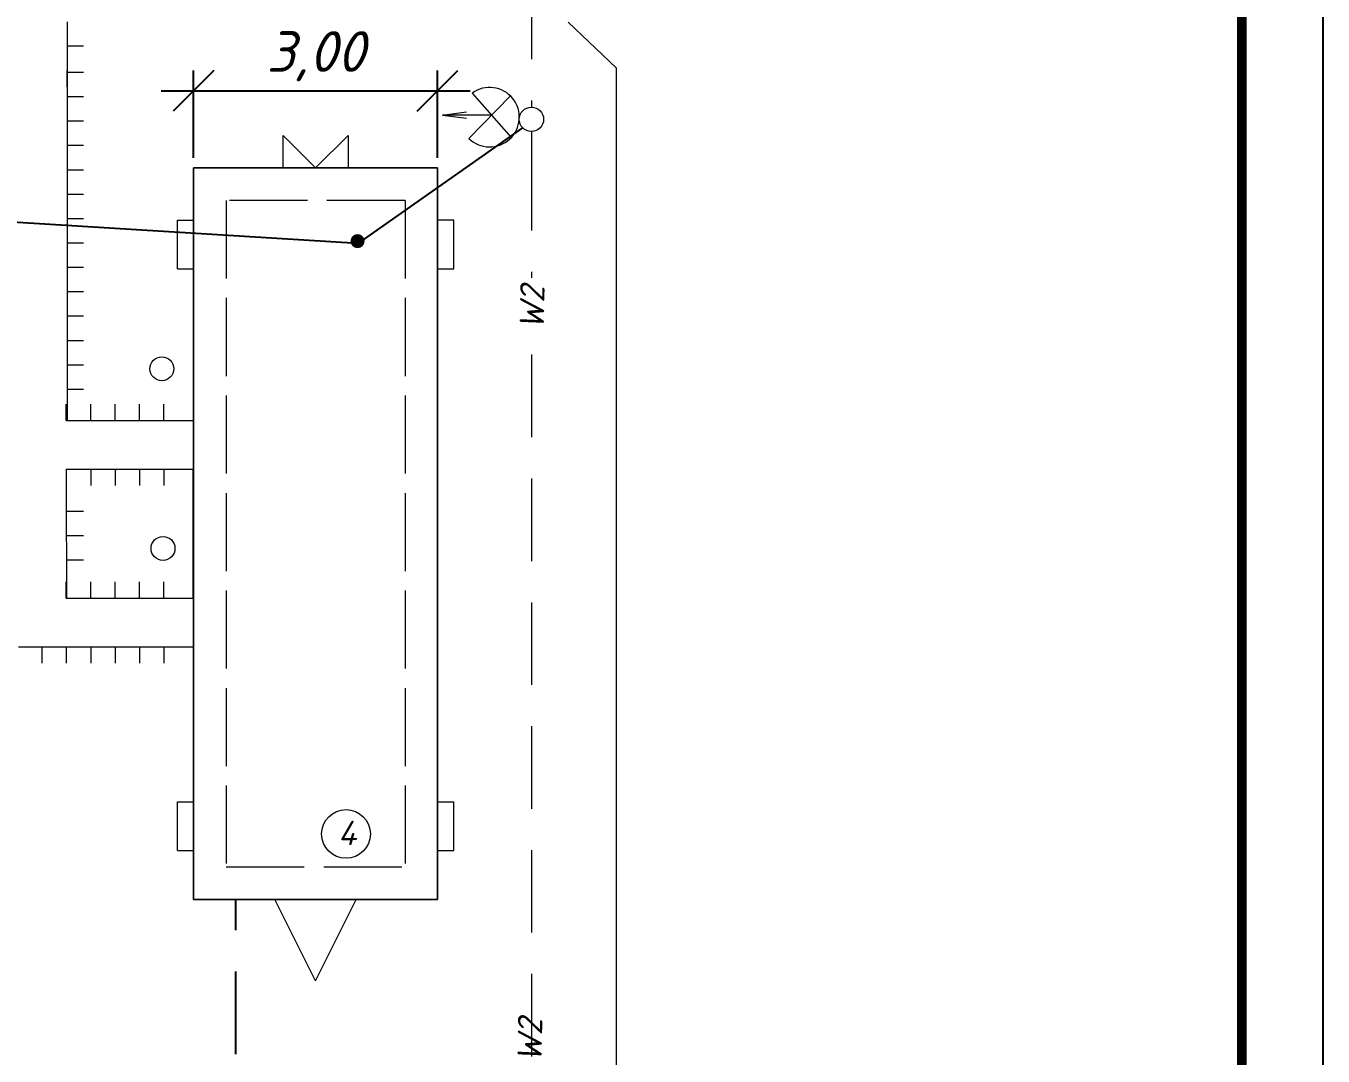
# Model space of a CAD drawing. Header units: millimetres. Extents: x 27137 to 30937, y -4667 to -569.
# Drawn here: x 30527.3 to 30607.1, y -4054.5 to -3991.2 of the extents above; entities that cross this region are included whole.
import ezdxf

# ---------------------------------------------------------------- set-up
doc = ezdxf.new("R2010")
doc.units = ezdxf.units.MM
doc.header["$LTSCALE"] = 0.4
doc.linetypes.add('ACAD_ISO02W100', pattern=[15, 12, -3])
doc.linetypes.add('штриховаяX2', pattern=[38.1, 25.4, -12.7])
doc.styles.add('Isocpeur', font='isocpeui.ttf', dxfattribs={"height": 2.5})
doc.styles.get("Standard").update_dxf_attribs({"font": 'isocpeui.ttf', "height": 2.5})
doc.dimstyles.new('06', dxfattribs={"dimtxt": 2.5, "dimasz": 2.5, "dimexe": 1.25, "dimexo": 0.625, "dimtad": 1, "dimdec": 0, "dimlfac": 200, "dimtxsty": 'Standard', "dimblk": 'OBLIQUE', "dimcen": 2.5, "dimdle": 2, "dimadec": 0, "dimazin": 0, "dimtfac": 1, "dimtdec": 0, "dimtmove": 0, "dimatfit": 3, "dimldrblk": 'OBLIQUE', "dimfxl": 1, "dimarcsym": 0})

# ---------------------------------------------------------------- blocks, each defined once
blk = doc.blocks.new('_Oblique')
at = {"color": 0, "linetype": 'ByBlock', "lineweight": -2}
blk.add_line((-0.5, -0.5), (0.5, 0.5), dxfattribs=at)
blk = doc.blocks.new('*D349')
at = {"color": 0, "lineweight": -2, "transparency": 16777216}
for p, q in [((30537.631, -3999.276), (30537.631, -3993.902)), ((30552.631, -3999.276), (30552.631, -3993.902)), ((30535.631, -3995.152), (30554.631, -3995.152))]:
    blk.add_line(p, q, dxfattribs=at)
at = {"layer": 'Defpoints', "color": 0, "transparency": 16777216}
for p in [(30552.631, -3995.152), (30537.631, -3999.901), (30552.631, -3999.901)]:
    blk.add_point(p, dxfattribs=at)
at = {"color": 0, "lineweight": -2, "transparency": 16777216, "xscale": 2.5, "yscale": 2.5, "zscale": 2.5, "rotation": 180}
blk.add_blockref('_Oblique', (30537.631, -3995.152), dxfattribs=at)
at = {"color": 0, "lineweight": -2, "transparency": 16777216, "xscale": 2.5, "yscale": 2.5, "zscale": 2.5}
blk.add_blockref('_Oblique', (30552.631, -3995.152), dxfattribs=at)
at = {"color": 0, "lineweight": 15, "transparency": 16777216, "insert": (30545.131, -3993.027), "char_height": 2.5, "attachment_point": 5, "style": 'Isocpeur'}
blk.add_mtext('3,00', dxfattribs=at)

msp = doc.modelspace()

# ---------------------------------------------------------------- hatches: boundary and pattern name
at = {"lineweight": 15}
h = msp.add_hatch(color=256, dxfattribs=at)
h.dxf.hatch_style = 1
h.paths.add_polyline_path([(30547.2783, -4004.4058), (30547.7108, -4004.4058), (30548.1434, -4004.4058, -1)])
h.paths.add_polyline_path([(30547.7108, -4003.9732, -0.4142136), (30548.1434, -4004.4058), (30547.7108, -4004.4058)])
h = msp.add_hatch(color=256, dxfattribs=at)
h.dxf.hatch_style = 1
h.paths.add_polyline_path([(30547.7108, -4003.9732), (30547.7108, -4004.4058), (30547.2783, -4004.4058, -0.4142136)])

# ---------------------------------------------------------------- linework, layer by layer
at = {"linetype": 'штриховаяX2', "lineweight": 15, "ltscale": 0.5}
for p, q in [((30558.4012, -3972.8931), (30558.4007, -3996.1644)), ((30558.4006, -3997.6615), (30558.4006, -3998.6746)), ((30558.4006, -3998.6746), (30558.4005, -4006.6673)), ((30558.4004, -4011.3873), (30558.3992, -4062.8336))]:
    msp.add_line(p, q, dxfattribs=at)
at = {"lineweight": 15}
for p, q in [((30529.8596, -3990.9031), (30529.8596, -4015.4306)), ((30560.6695, -3990.9386), (30563.6055, -3993.7312)), ((30530.8596, -3992.4031), (30529.8596, -3992.4031)), ((30530.8596, -3992.4031), (30529.8596, -3992.4031)), ((30530.8596, -3992.4031), (30529.8596, -3992.4031)), ((30530.8596, -3992.4031), (30529.8596, -3992.4031)), ((30530.8596, -3992.4031), (30529.8596, -3992.4031)), ((30530.8596, -3992.4031), (30529.8596, -3992.4031)), ((30530.8596, -3992.4031), (30529.8596, -3992.4031)), ((30530.8596, -3992.4031), (30529.8596, -3992.4031)), ((30530.8596, -3992.4031), (30529.8596, -3992.4031)), ((30530.8596, -3992.4031), (30529.8596, -3992.4031)), ((30530.8596, -3992.4031), (30529.8596, -3992.4031)), ((30563.6055, -3993.7312), (30563.6058, -4008.6746)), ((30529.8596, -3994.9031), (30529.8596, -3993.9031)), ((30529.8596, -3994.9031), (30529.8596, -3993.9031)), ((30530.8596, -3994.027), (30529.8596, -3994.027)), ((30530.8596, -3994.027), (30529.8596, -3994.027)), ((30530.8596, -3994.027), (30529.8596, -3994.027)), ((30530.8596, -3994.027), (30529.8596, -3994.027)), ((30530.8596, -3994.027), (30529.8596, -3994.027)), ((30530.8596, -3994.027), (30529.8596, -3994.027)), ((30530.8596, -3994.027), (30529.8596, -3994.027)), ((30530.8596, -3994.027), (30529.8596, -3994.027)), ((30530.8596, -3994.027), (30529.8596, -3994.027)), ((30530.8596, -3994.027), (30529.8596, -3994.027)), ((30530.8596, -3994.027), (30529.8596, -3994.027)), ((30530.8596, -3994.027), (30529.8596, -3994.027)), ((30530.8596, -3994.027), (30529.8596, -3994.027)), ((30530.8596, -3994.027), (30529.8596, -3994.027)), ((30530.8596, -3994.027), (30529.8596, -3994.027)), ((30530.8596, -3994.027), (30529.8596, -3994.027)), ((30530.8596, -3994.027), (30529.8596, -3994.027)), ((30530.8596, -3995.527), (30529.8596, -3995.527)), ((30530.8596, -3995.527), (30529.8596, -3995.527)), ((30530.8596, -3995.527), (30529.8596, -3995.527)), ((30530.8596, -3995.527), (30529.8596, -3995.527)), ((30530.8596, -3995.527), (30529.8596, -3995.527)), ((30530.8596, -3995.527), (30529.8596, -3995.527)), ((30530.8596, -3995.527), (30529.8596, -3995.527)), ((30530.8596, -3995.527), (30529.8596, -3995.527)), ((30530.8596, -3995.527), (30529.8596, -3995.527)), ((30530.8596, -3995.527), (30529.8596, -3995.527)), ((30530.8596, -3995.527), (30529.8596, -3995.527)), ((30530.8596, -3997.027), (30529.8596, -3997.027)), ((30530.8596, -3997.027), (30529.8596, -3997.027)), ((30530.8596, -3997.027), (30529.8596, -3997.027)), ((30530.8596, -3997.027), (30529.8596, -3997.027)), ((30530.8596, -3997.027), (30529.8596, -3997.027)), ((30530.8596, -3997.027), (30529.8596, -3997.027)), ((30530.8596, -3997.027), (30529.8596, -3997.027)), ((30530.8596, -3997.027), (30529.8596, -3997.027)), ((30530.8596, -3997.027), (30529.8596, -3997.027)), ((30530.8596, -3997.027), (30529.8596, -3997.027)), ((30530.8596, -3997.027), (30529.8596, -3997.027)), ((30530.8596, -3997.027), (30529.8596, -3997.027)), ((30530.8596, -3997.027), (30529.8596, -3997.027)), ((30530.8596, -3998.527), (30529.8596, -3998.527)), ((30530.8596, -3998.527), (30529.8596, -3998.527)), ((30530.8596, -3998.527), (30529.8596, -3998.527)), ((30530.8596, -3998.527), (30529.8596, -3998.527)), ((30530.8596, -3998.527), (30529.8596, -3998.527)), ((30530.8596, -3998.527), (30529.8596, -3998.527)), ((30530.8596, -3998.527), (30529.8596, -3998.527)), ((30530.8596, -3998.527), (30529.8596, -3998.527)), ((30530.8596, -3998.527), (30529.8596, -3998.527)), ((30530.8596, -3998.527), (30529.8596, -3998.527)), ((30530.8596, -3998.527), (30529.8596, -3998.527)), ((30530.8596, -3998.527), (30529.8596, -3998.527)), ((30530.8596, -3998.527), (30529.8596, -3998.527)), ((30530.8596, -3998.527), (30529.8596, -3998.527)), ((30530.8596, -3998.527), (30529.8596, -3998.527)), ((30530.8596, -3998.527), (30529.8596, -3998.527)), ((30530.8596, -3998.527), (30529.8596, -3998.527)), ((30543.1313, -3999.9009), (30543.1313, -3997.9009)), ((30545.1313, -3999.9009), (30543.1313, -3997.9009)), ((30547.1313, -3997.9009), (30545.1313, -3999.9009)), ((30547.1313, -3997.9009), (30547.1313, -3999.9009)), ((30530.8596, -4000.027), (30529.8596, -4000.027)), ((30530.8596, -4000.027), (30529.8596, -4000.027)), ((30530.8596, -4000.027), (30529.8596, -4000.027)), ((30530.8596, -4000.027), (30529.8596, -4000.027)), ((30530.8596, -4000.027), (30529.8596, -4000.027)), ((30530.8596, -4000.027), (30529.8596, -4000.027)), ((30530.8596, -4000.027), (30529.8596, -4000.027)), ((30530.8596, -4000.027), (30529.8596, -4000.027)), ((30530.8596, -4000.027), (30529.8596, -4000.027)), ((30530.8596, -4000.027), (30529.8596, -4000.027)), ((30530.8596, -4000.027), (30529.8596, -4000.027)), ((30537.6313, -4044.9009), (30537.6313, -3999.9009)), ((30552.6313, -3999.9009), (30537.6313, -3999.9009)), ((30537.6313, -3999.9009), (30537.6313, -4044.9009)), ((30537.6313, -3999.9009), (30552.6313, -3999.9009)), ((30552.6313, -3999.9009), (30552.6313, -4044.9009)), ((30552.6313, -4044.9009), (30552.6313, -3999.9009)), ((30530.8596, -4001.527), (30529.8596, -4001.527)), ((30530.8596, -4001.527), (30529.8596, -4001.527)), ((30530.8596, -4001.527), (30529.8596, -4001.527)), ((30530.8596, -4001.527), (30529.8596, -4001.527)), ((30530.8596, -4001.527), (30529.8596, -4001.527)), ((30530.8596, -4001.527), (30529.8596, -4001.527)), ((30530.8596, -4001.527), (30529.8596, -4001.527)), ((30530.8596, -4001.527), (30529.8596, -4001.527)), ((30530.8596, -4001.527), (30529.8596, -4001.527)), ((30530.8596, -4001.527), (30529.8596, -4001.527)), ((30530.8596, -4001.527), (30529.8596, -4001.527)), ((30530.8596, -4001.527), (30529.8596, -4001.527)), ((30530.8596, -4001.527), (30529.8596, -4001.527)), ((30530.8596, -4001.527), (30529.8596, -4001.527)), ((30530.8596, -4001.527), (30529.8596, -4001.527)), ((30530.8596, -4001.527), (30529.8596, -4001.527)), ((30530.8596, -4001.527), (30529.8596, -4001.527)), ((30530.8596, -4001.527), (30529.8596, -4001.527)), ((30530.8596, -4001.527), (30529.8596, -4001.527)), ((30530.8596, -4001.527), (30529.8596, -4001.527)), ((30530.8596, -4001.527), (30529.8596, -4001.527)), ((30530.8596, -4003.027), (30529.8596, -4003.027)), ((30530.8596, -4003.027), (30529.8596, -4003.027)), ((30530.8596, -4003.027), (30529.8596, -4003.027)), ((30530.8596, -4003.027), (30529.8596, -4003.027)), ((30530.8596, -4003.027), (30529.8596, -4003.027)), ((30530.8596, -4003.027), (30529.8596, -4003.027)), ((30530.8596, -4003.027), (30529.8596, -4003.027)), ((30530.8596, -4003.027), (30529.8596, -4003.027)), ((30530.8596, -4003.027), (30529.8596, -4003.027)), ((30530.8596, -4003.027), (30529.8596, -4003.027)), ((30530.8596, -4003.027), (30529.8596, -4003.027)), ((30530.8596, -4003.027), (30529.8596, -4003.027)), ((30530.8596, -4003.027), (30529.8596, -4003.027)), ((30530.8596, -4003.027), (30529.8596, -4003.027)), ((30530.8596, -4003.027), (30529.8596, -4003.027)), ((30530.8596, -4003.027), (30529.8596, -4003.027)), ((30530.8596, -4003.027), (30529.8596, -4003.027)), ((30536.6313, -4006.1093), (30536.6313, -4003.1093)), ((30536.6313, -4003.1093), (30537.6313, -4003.1093)), ((30553.6313, -4003.1093), (30552.6313, -4003.1093)), ((30553.6313, -4006.1093), (30553.6313, -4003.1093)), ((30530.8596, -4004.527), (30529.8596, -4004.527)), ((30530.8596, -4004.527), (30529.8596, -4004.527)), ((30530.8596, -4004.527), (30529.8596, -4004.527)), ((30530.8596, -4004.527), (30529.8596, -4004.527)), ((30530.8596, -4004.527), (30529.8596, -4004.527)), ((30530.8596, -4004.527), (30529.8596, -4004.527)), ((30530.8596, -4004.527), (30529.8596, -4004.527)), ((30530.8596, -4004.527), (30529.8596, -4004.527)), ((30530.8596, -4004.527), (30529.8596, -4004.527)), ((30530.8596, -4004.527), (30529.8596, -4004.527)), ((30530.8596, -4004.527), (30529.8596, -4004.527)), ((30530.8596, -4006.027), (30529.8596, -4006.027)), ((30530.8596, -4006.027), (30529.8596, -4006.027)), ((30530.8596, -4006.027), (30529.8596, -4006.027)), ((30530.8596, -4006.027), (30529.8596, -4006.027)), ((30530.8596, -4006.027), (30529.8596, -4006.027)), ((30530.8596, -4006.027), (30529.8596, -4006.027)), ((30530.8596, -4006.027), (30529.8596, -4006.027)), ((30530.8596, -4006.027), (30529.8596, -4006.027)), ((30530.8596, -4006.027), (30529.8596, -4006.027)), ((30530.8596, -4006.027), (30529.8596, -4006.027)), ((30530.8596, -4006.027), (30529.8596, -4006.027)), ((30530.8596, -4006.027), (30529.8596, -4006.027)), ((30530.8596, -4006.027), (30529.8596, -4006.027)), ((30536.6313, -4006.1093), (30537.6313, -4006.1093)), ((30552.6313, -4006.1093), (30553.6313, -4006.1093)), ((30530.8596, -4007.527), (30529.8596, -4007.527)), ((30530.8596, -4007.527), (30529.8596, -4007.527)), ((30530.8596, -4007.527), (30529.8596, -4007.527)), ((30530.8596, -4007.527), (30529.8596, -4007.527)), ((30530.8596, -4007.527), (30529.8596, -4007.527)), ((30530.8596, -4007.527), (30529.8596, -4007.527)), ((30530.8596, -4007.527), (30529.8596, -4007.527)), ((30530.8596, -4007.527), (30529.8596, -4007.527)), ((30530.8596, -4007.527), (30529.8596, -4007.527)), ((30530.8596, -4007.527), (30529.8596, -4007.527)), ((30530.8596, -4007.527), (30529.8596, -4007.527)), ((30530.8596, -4007.527), (30529.8596, -4007.527)), ((30530.8596, -4007.527), (30529.8596, -4007.527)), ((30530.8596, -4007.527), (30529.8596, -4007.527)), ((30530.8596, -4007.527), (30529.8596, -4007.527)), ((30530.8596, -4007.527), (30529.8596, -4007.527)), ((30530.8596, -4007.527), (30529.8596, -4007.527)), ((30563.6058, -4008.6746), (30563.6043, -4088.3981)), ((30530.8596, -4009.027), (30529.8596, -4009.027)), ((30530.8596, -4009.027), (30529.8596, -4009.027)), ((30530.8596, -4009.027), (30529.8596, -4009.027)), ((30530.8596, -4009.027), (30529.8596, -4009.027)), ((30530.8596, -4009.027), (30529.8596, -4009.027)), ((30530.8596, -4009.027), (30529.8596, -4009.027)), ((30530.8596, -4009.027), (30529.8596, -4009.027)), ((30530.8596, -4009.027), (30529.8596, -4009.027)), ((30530.8596, -4009.027), (30529.8596, -4009.027)), ((30530.8596, -4009.027), (30529.8596, -4009.027)), ((30530.8596, -4009.027), (30529.8596, -4009.027)), ((30530.8596, -4010.527), (30529.8596, -4010.527)), ((30530.8596, -4010.527), (30529.8596, -4010.527)), ((30530.8596, -4010.527), (30529.8596, -4010.527)), ((30530.8596, -4010.527), (30529.8596, -4010.527)), ((30530.8596, -4010.527), (30529.8596, -4010.527)), ((30530.8596, -4010.527), (30529.8596, -4010.527)), ((30530.8596, -4010.527), (30529.8596, -4010.527)), ((30530.8596, -4010.527), (30529.8596, -4010.527)), ((30530.8596, -4010.527), (30529.8596, -4010.527)), ((30530.8596, -4010.527), (30529.8596, -4010.527)), ((30530.8596, -4010.527), (30529.8596, -4010.527)), ((30530.8596, -4010.527), (30529.8596, -4010.527)), ((30530.8596, -4010.527), (30529.8596, -4010.527)), ((30530.8596, -4012.027), (30529.8596, -4012.027)), ((30530.8596, -4012.027), (30529.8596, -4012.027)), ((30530.8596, -4012.027), (30529.8596, -4012.027)), ((30530.8596, -4012.027), (30529.8596, -4012.027)), ((30530.8596, -4012.027), (30529.8596, -4012.027)), ((30530.8596, -4012.027), (30529.8596, -4012.027)), ((30530.8596, -4012.027), (30529.8596, -4012.027)), ((30530.8596, -4012.027), (30529.8596, -4012.027)), ((30530.8596, -4012.027), (30529.8596, -4012.027)), ((30530.8596, -4012.027), (30529.8596, -4012.027)), ((30530.8596, -4012.027), (30529.8596, -4012.027)), ((30530.8596, -4012.027), (30529.8596, -4012.027)), ((30530.8596, -4012.027), (30529.8596, -4012.027)), ((30530.8596, -4012.027), (30529.8596, -4012.027)), ((30530.8596, -4012.027), (30529.8596, -4012.027)), ((30530.8596, -4012.027), (30529.8596, -4012.027)), ((30530.8596, -4012.027), (30529.8596, -4012.027)), ((30530.8596, -4013.527), (30529.8596, -4013.527)), ((30530.8596, -4013.527), (30529.8596, -4013.527)), ((30530.8596, -4013.527), (30529.8596, -4013.527)), ((30530.8596, -4013.527), (30529.8596, -4013.527)), ((30530.8596, -4013.527), (30529.8596, -4013.527)), ((30530.8596, -4013.527), (30529.8596, -4013.527)), ((30530.8596, -4013.527), (30529.8596, -4013.527)), ((30530.8596, -4013.527), (30529.8596, -4013.527)), ((30530.8596, -4013.527), (30529.8596, -4013.527)), ((30530.8596, -4013.527), (30529.8596, -4013.527)), ((30530.8596, -4013.527), (30529.8596, -4013.527)), ((30529.8028, -4015.4306), (30529.8028, -4014.4306)), ((30529.8028, -4015.4306), (30529.8028, -4014.4306)), ((30531.3028, -4015.4306), (30531.3028, -4014.4306)), ((30531.3028, -4015.4306), (30531.3028, -4014.4306)), ((30532.8028, -4015.4306), (30532.8028, -4014.4306)), ((30532.8028, -4015.4306), (30532.8028, -4014.4306)), ((30532.8028, -4015.4306), (30532.8028, -4014.4306)), ((30532.8028, -4015.4306), (30532.8028, -4014.4306)), ((30534.3028, -4015.4306), (30534.3028, -4014.4306)), ((30534.3028, -4015.4306), (30534.3028, -4014.4306)), ((30535.8028, -4015.4306), (30535.8028, -4014.4306)), ((30535.8028, -4015.4306), (30535.8028, -4014.4306)), ((30529.8028, -4015.4306), (30537.6313, -4015.4306)), ((30529.8028, -4018.4306), (30537.6313, -4018.4306)), ((30529.8028, -4018.4306), (30529.8028, -4019.4306)), ((30529.8028, -4018.4306), (30529.8028, -4019.4306)), ((30531.3028, -4018.4306), (30531.3028, -4019.4306)), ((30531.3028, -4018.4306), (30531.3028, -4019.4306)), ((30532.8028, -4018.4306), (30532.8028, -4019.4306)), ((30532.8028, -4018.4306), (30532.8028, -4019.4306)), ((30532.8028, -4018.4306), (30532.8028, -4019.4306)), ((30532.8028, -4018.4306), (30532.8028, -4019.4306)), ((30534.3028, -4018.4306), (30534.3028, -4019.4306)), ((30534.3028, -4018.4306), (30534.3028, -4019.4306)), ((30535.8028, -4018.4306), (30535.8028, -4019.4306)), ((30535.8028, -4018.4306), (30535.8028, -4019.4306)), ((30529.8028, -4019.4306), (30529.8138, -4026.3712)), ((30530.8596, -4021.027), (30529.8596, -4021.027)), ((30530.8596, -4021.027), (30529.8596, -4021.027)), ((30530.8596, -4021.027), (30529.8596, -4021.027)), ((30530.8596, -4021.027), (30529.8596, -4021.027)), ((30530.8596, -4021.027), (30529.8596, -4021.027)), ((30530.8596, -4021.027), (30529.8596, -4021.027)), ((30530.8596, -4021.027), (30529.8596, -4021.027)), ((30530.8596, -4021.027), (30529.8596, -4021.027)), ((30530.8596, -4021.027), (30529.8596, -4021.027)), ((30530.8596, -4021.027), (30529.8596, -4021.027)), ((30530.8596, -4021.027), (30529.8596, -4021.027)), ((30530.8596, -4022.527), (30529.8596, -4022.527)), ((30530.8596, -4022.527), (30529.8596, -4022.527)), ((30530.8596, -4022.527), (30529.8596, -4022.527)), ((30530.8596, -4022.527), (30529.8596, -4022.527)), ((30530.8596, -4022.527), (30529.8596, -4022.527)), ((30530.8596, -4022.527), (30529.8596, -4022.527)), ((30530.8596, -4022.527), (30529.8596, -4022.527)), ((30530.8596, -4022.527), (30529.8596, -4022.527)), ((30530.8596, -4022.527), (30529.8596, -4022.527)), ((30530.8596, -4022.527), (30529.8596, -4022.527)), ((30530.8596, -4022.527), (30529.8596, -4022.527)), ((30530.8596, -4022.527), (30529.8596, -4022.527)), ((30530.8596, -4022.527), (30529.8596, -4022.527)), ((30530.8596, -4022.527), (30529.8596, -4022.527)), ((30530.8596, -4022.527), (30529.8596, -4022.527)), ((30530.8596, -4022.527), (30529.8596, -4022.527)), ((30530.8596, -4022.527), (30529.8596, -4022.527)), ((30530.8596, -4022.527), (30529.8596, -4022.527)), ((30530.8596, -4022.527), (30529.8596, -4022.527)), ((30530.8596, -4022.527), (30529.8596, -4022.527)), ((30530.8596, -4022.527), (30529.8596, -4022.527)), ((30530.8596, -4022.527), (30529.8596, -4022.527)), ((30530.8596, -4022.527), (30529.8596, -4022.527)), ((30530.8596, -4022.527), (30529.8596, -4022.527)), ((30530.8596, -4024.027), (30529.8596, -4024.027)), ((30530.8596, -4024.027), (30529.8596, -4024.027)), ((30530.8596, -4024.027), (30529.8596, -4024.027)), ((30530.8596, -4024.027), (30529.8596, -4024.027)), ((30530.8596, -4024.027), (30529.8596, -4024.027)), ((30530.8596, -4024.027), (30529.8596, -4024.027)), ((30530.8596, -4024.027), (30529.8596, -4024.027)), ((30530.8596, -4024.027), (30529.8596, -4024.027)), ((30530.8596, -4024.027), (30529.8596, -4024.027)), ((30530.8596, -4024.027), (30529.8596, -4024.027)), ((30530.8596, -4024.027), (30529.8596, -4024.027)), ((30530.8596, -4024.027), (30529.8596, -4024.027)), ((30530.8596, -4024.027), (30529.8596, -4024.027)), ((30529.8028, -4026.3712), (30529.8028, -4025.3712)), ((30529.8028, -4026.3712), (30529.8028, -4025.3712)), ((30531.3028, -4026.3712), (30531.3028, -4025.3712)), ((30531.3028, -4026.3712), (30531.3028, -4025.3712)), ((30532.8028, -4026.3712), (30532.8028, -4025.3712)), ((30532.8028, -4026.3712), (30532.8028, -4025.3712)), ((30532.8028, -4026.3712), (30532.8028, -4025.3712)), ((30532.8028, -4026.3712), (30532.8028, -4025.3712)), ((30534.3028, -4026.3712), (30534.3028, -4025.3712)), ((30534.3028, -4026.3712), (30534.3028, -4025.3712)), ((30535.8028, -4026.3712), (30535.8028, -4025.3712)), ((30535.8028, -4026.3712), (30535.8028, -4025.3712)), ((30529.8028, -4026.3712), (30537.6313, -4026.3712)), ((30526.8596, -4029.3712), (30537.6313, -4029.3712)), ((30528.3028, -4029.3712), (30528.3028, -4030.3712)), ((30528.3028, -4029.3712), (30528.3028, -4030.3712)), ((30529.8028, -4029.3712), (30529.8028, -4030.3712)), ((30529.8028, -4029.3712), (30529.8028, -4030.3712)), ((30529.8028, -4029.3712), (30529.8028, -4030.3712)), ((30529.8028, -4029.3712), (30529.8028, -4030.3712)), ((30531.3028, -4029.3712), (30531.3028, -4030.3712)), ((30531.3028, -4029.3712), (30531.3028, -4030.3712)), ((30531.3028, -4029.3712), (30531.3028, -4030.3712)), ((30531.3028, -4029.3712), (30531.3028, -4030.3712)), ((30532.8028, -4029.3712), (30532.8028, -4030.3712)), ((30532.8028, -4029.3712), (30532.8028, -4030.3712)), ((30532.8028, -4029.3712), (30532.8028, -4030.3712)), ((30532.8028, -4029.3712), (30532.8028, -4030.3712)), ((30532.8028, -4029.3712), (30532.8028, -4030.3712)), ((30532.8028, -4029.3712), (30532.8028, -4030.3712)), ((30534.3028, -4029.3712), (30534.3028, -4030.3712)), ((30534.3028, -4029.3712), (30534.3028, -4030.3712)), ((30535.8028, -4029.3712), (30535.8028, -4030.3712)), ((30535.8028, -4029.3712), (30535.8028, -4030.3712)), ((30536.6313, -4041.9009), (30536.6313, -4038.9009)), ((30552.6313, -4038.9009), (30553.6313, -4038.9009)), ((30553.6313, -4041.9009), (30553.6313, -4038.9009)), ((30536.6313, -4041.9009), (30537.6313, -4041.9009)), ((30552.6313, -4041.9009), (30553.6313, -4041.9009)), ((30552.6313, -4044.9009), (30537.6313, -4044.9009)), ((30537.6313, -4044.9009), (30552.6313, -4044.9009)), ((30545.1313, -4049.9009), (30542.6313, -4044.9009)), ((30545.1313, -4049.9009), (30547.6313, -4044.9009)), ((30550.4246, -4044.9009), (30545.4246, -4044.9009))]:
    msp.add_line(p, q, dxfattribs=at)
at = {"lineweight": 15, "ltscale": 0.5}
for p, q in [((30554.7627, -3995.2946), (30557.1614, -3998.0288)), ((30554.5551, -3998.0861), (30557.1051, -3995.4688)), ((30552.9419, -3996.6513), (30554.4119, -3996.4572)), ((30555.953, -3996.6513), (30552.9419, -3996.6513)), ((30552.9419, -3996.6513), (30554.4082, -3996.8428)), ((30537.6313, -4022.4009), (30537.6313, -4044.9009)), ((30537.6313, -4022.4009), (30537.6313, -4044.9009)), ((30536.6313, -4038.9009), (30537.6313, -4038.9009)), ((30537.6313, -4044.9009), (30537.6313, -4044.9009))]:
    msp.add_line(p, q, dxfattribs=at)
at = {"ltscale": 0.5}
for p, q in [((30557.8552, -3997.4256), (30547.7342, -4004.5384)), ((30547.7342, -4004.5384), (30521.849, -4002.9576)), ((30537.6313, -4026.3712), (30537.6313, -4018.4306))]:
    msp.add_line(p, q, dxfattribs=at)
at = {"linetype": 'ACAD_ISO02W100', "lineweight": 15}
for p, q in [((30550.6313, -4001.9009), (30539.6313, -4001.9009)), ((30539.6313, -4001.9009), (30539.6313, -4042.9009)), ((30550.6313, -4001.9009), (30550.6313, -4042.9009)), ((30539.6313, -4042.9009), (30550.6313, -4042.9009))]:
    msp.add_line(p, q, dxfattribs=at)
at = {"linetype": 'штриховаяX2', "ltscale": 0.5}
msp.add_line((30540.2255, -4054.4229), (30540.2255, -4044.9009), dxfattribs=at)
at = {"color": 7, "lineweight": -3}
for points in [[(29766.0721, -4447.7376), (30607.0721, -4447.7376), (30607.0721, -3853.7376), (29766.0721, -3853.7376)], [(29786.0721, -4442.7376), (30602.0721, -4442.7376), (30602.0721, -3858.7376), (29786.0721, -3858.7376)]]:
    msp.add_lwpolyline(points, close=True, dxfattribs=at)
at = {"const_width": 0.6}
msp.add_lwpolyline([(29786.0721, -4442.7376), (29786.0721, -3858.7376), (30602.0721, -3858.7376), (30602.0721, -4442.7376), (29786.0721, -4442.7376)], dxfattribs=at)
at = {"lineweight": 15}
for centre, radius in [((30558.4007, -3996.913), 0.7486), ((30535.6789, -4012.2535), 0.7344), ((30535.7501, -4023.3069), 0.7344), ((30547.0016, -4040.8728), 1.5)]:
    msp.add_circle(centre, radius, dxfattribs=at)
at = {"lineweight": 15, "ltscale": 0.5}
msp.add_arc((30555.8301, -3996.7775), 1.8271, 225.74633, 125.748105, dxfattribs=at)

# ---------------------------------------------------------------- texts
at = {"linetype": 'штриховаяX2', "lineweight": 15, "char_height": 1.5, "attachment_point": 3, "rotation": 89.090136, "style": 'Isocpeur'}
for insert in [(30557.7108, -4007.1564), (30557.5723, -4052.2202)]:
    msp.add_mtext_dynamic_manual_height_columns('W2', width=3.719358, gutter_width=12.5, heights=[0], dxfattribs=dict(at, insert=insert))
at = {"lineweight": 15, "insert": (30546.5007, -4040.0642), "char_height": 1.5, "attachment_point": 1, "style": 'Isocpeur'}
msp.add_mtext_dynamic_manual_height_columns('4', width=1.525272, gutter_width=12.5, heights=[0], dxfattribs=at)

# ---------------------------------------------------------------- dimensions: what is measured, and where the dimension line sits
at = {"lineweight": 15}
dim = msp.add_aligned_dim(p1=(30537.6313, -3999.9009), p2=(30552.6313, -3999.9009), distance=4.7486, text='3,00', dimstyle='06', override={"dimtxsty": 'Isocpeur'}, dxfattribs=at)
dim.commit()
dim.dimension.update_dxf_attribs({"geometry": '*D349', "text_midpoint": (30545.1313, -3993.0273)})

doc.saveas('drawing.dxf')
